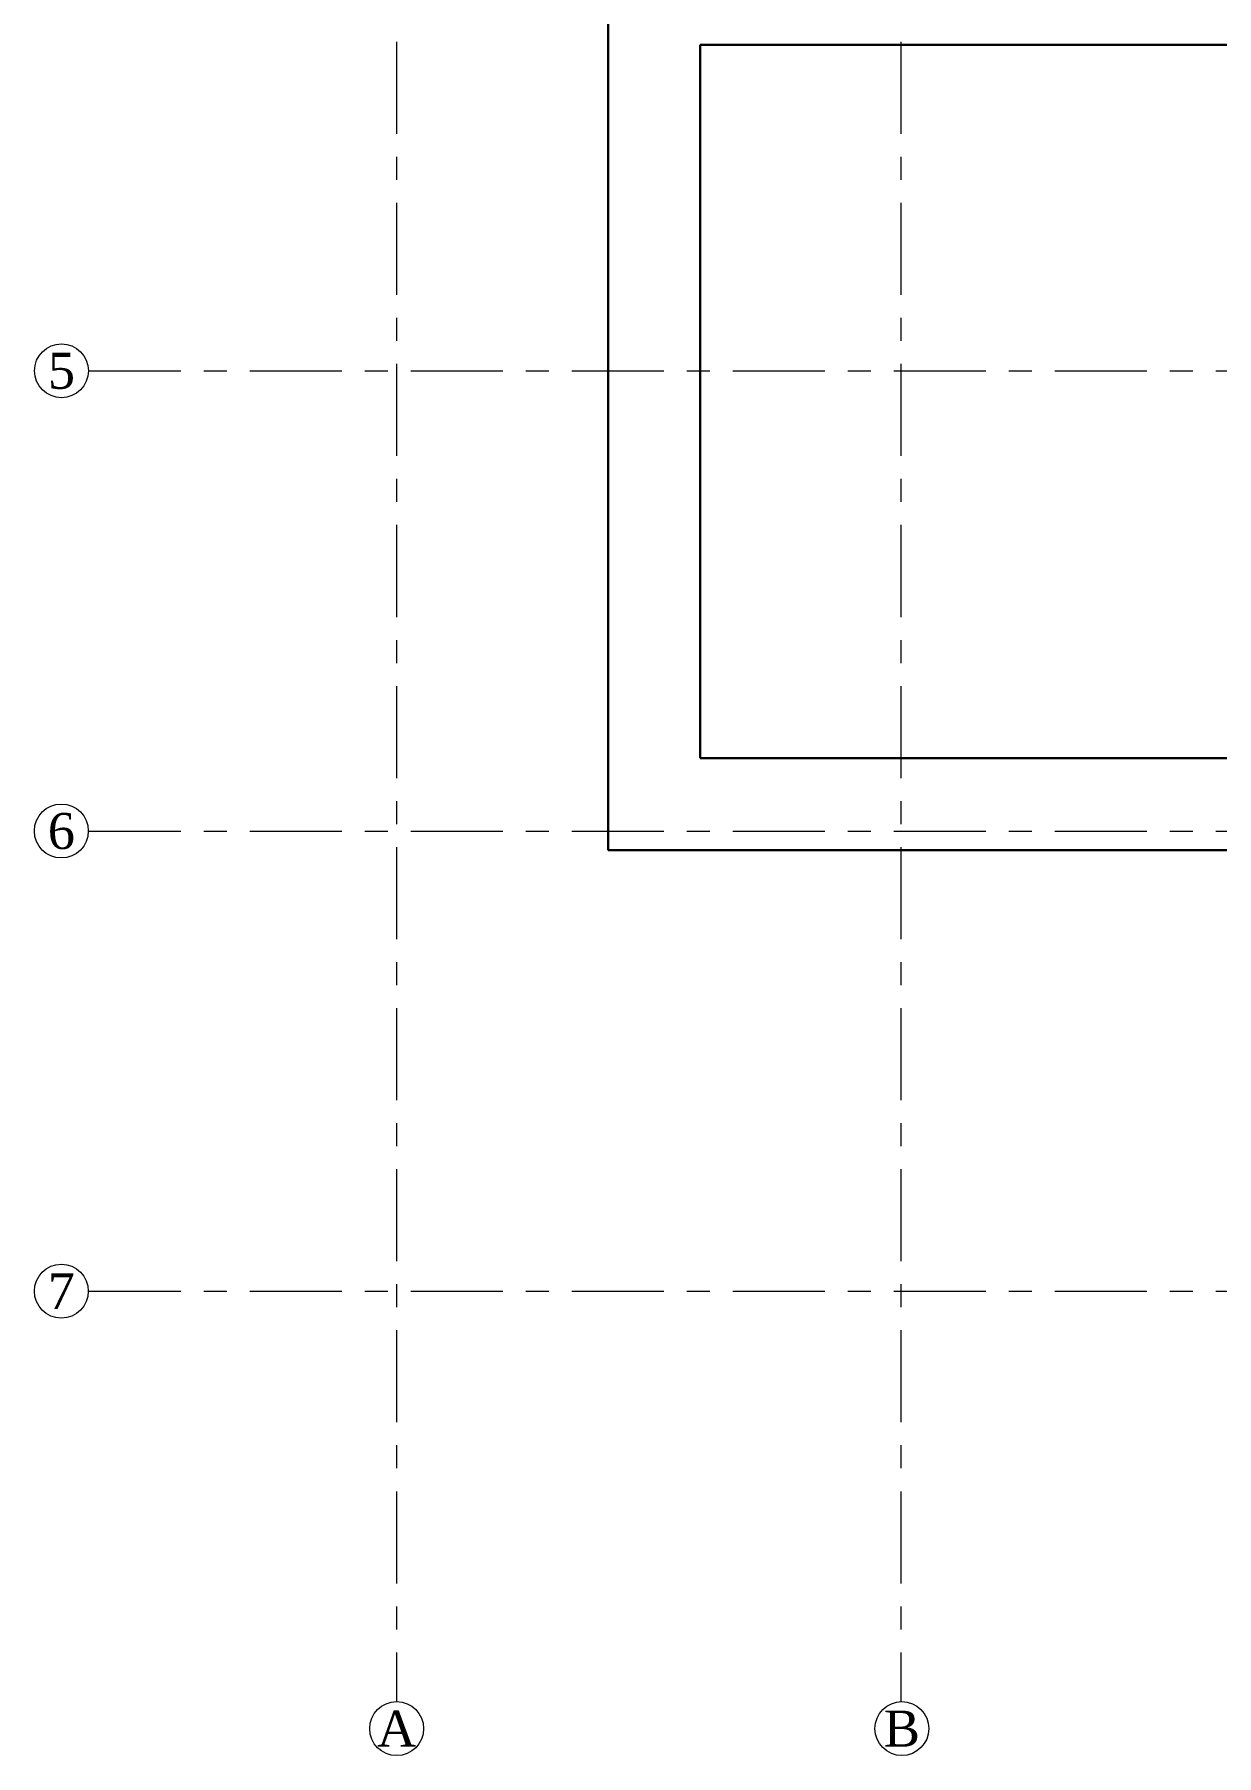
# Model space of a CAD drawing. Header units: millimetres. Extents: x 24487468 to 24959437, y -333213 to 842934.
# Drawn here: x 24709434 to 24724852, y 107116 to 129557 of the extents above; entities that cross this region are included whole.
import ezdxf
from ezdxf.enums import TextEntityAlignment as Align

# ---------------------------------------------------------------- set-up
doc = ezdxf.new("R2010")
doc.units = ezdxf.units.MM
doc.header["$MEASUREMENT"] = 0
for name, pattern in [('ACAD_ISO10W100', [18.5, 12, -3, 0.5, -3]), ('BORDERX2', [3.5, 1, -0.5, 1, -0.5, 0, -0.5]), ('Centreline', [21, 12, -3, 3, -3])]:
    doc.linetypes.add(name, pattern=pattern)
doc.layers.add('A-BTEXT', color=57, linetype='Continuous')
for name, color, linetype, lineweight in [('CENLINE', 220, 'ACAD_ISO10W100', 5), ('GRID', 205, 'BORDERX2', 5), ('p1 plan grid lck', 6, 'Continuous', 5), ('Wall1', 37, 'Continuous', 30)]:
    doc.layers.add(name, color=color, linetype=linetype, lineweight=lineweight)
doc.styles.add('arial', font='times.ttf')

# ---------------------------------------------------------------- blocks, each defined once
blk = doc.blocks.new('grid letter-flat-4-flat-1')
at = {"layer": 'GRID', "linetype": 'Continuous'}
blk.add_circle((0, 374.75), 281.25, dxfattribs=at)

msp = doc.modelspace()

# ---------------------------------------------------------------- linework, layer by layer
at = {"layer": 'p1 plan grid lck', "linetype": 'Centreline', "ltscale": 100}
for p, q in [((24714158.2, 154661.4), (24714158.2, 107814.4)), ((24720734, 154661.4), (24720734, 107814.4)), ((24710143.4, 125171), (24762533.2, 125171)), ((24710143.4, 119171), (24762531.6, 119171)), ((24710143.4, 113171), (24762531.6, 113171))]:
    msp.add_line(p, q, dxfattribs=at)
at = {"layer": 'Wall1', "ltscale": 100}
for p, q in [((24716916.5, 118921), (24716916.5, 130521)), ((24718116.5, 120121), (24718116.5, 129421)), ((24718116.5, 129421), (24725677.2, 129421)), ((24723156.3, 129421), (24719160.1, 129421)), ((24725195.6, 120121), (24718116.5, 120121)), ((24726195.6, 118921), (24716916.5, 118921))]:
    msp.add_line(p, q, dxfattribs=at)

# ---------------------------------------------------------------- block references
at = {"layer": 'CENLINE'}
ref = msp.add_blockref('grid letter-flat-4-flat-1', (24709787.4, 124702.9), dxfattribs=dict(at, xscale=1.25, yscale=1.25, zscale=25.4))
ref.add_attrib('GRID_LETTER', '5', dxfattribs={"layer": 'A-BTEXT', "linetype": 'Continuous', "height": 468.7, "style": 'arial'}).set_placement((24709787.4, 125171.6), align=Align.MIDDLE_CENTER)
ref = msp.add_blockref('grid letter-flat-4-flat-1', (24709785.8, 118702.9), dxfattribs=dict(at, xscale=1.25, yscale=1.25, zscale=25.4))
ref.add_attrib('GRID_LETTER', '6', dxfattribs={"layer": 'A-BTEXT', "linetype": 'Continuous', "height": 468.7, "style": 'arial'}).set_placement((24709785.8, 119171.6), align=Align.MIDDLE_CENTER)
ref = msp.add_blockref('grid letter-flat-4-flat-1', (24709785.8, 112702.9), dxfattribs=dict(at, xscale=1.25, yscale=1.25, zscale=25.4))
ref.add_attrib('GRID_LETTER', '7', dxfattribs={"layer": 'A-BTEXT', "linetype": 'Continuous', "height": 468.7, "style": 'arial'}).set_placement((24709785.8, 113171.6), align=Align.MIDDLE_CENTER)
ref = msp.add_blockref('grid letter-flat-4-flat-1', (24714158.2, 106999.3), dxfattribs=dict(at, xscale=1.25, yscale=1.25, zscale=25.4))
ref.add_attrib('GRID_LETTER', 'A', dxfattribs={"layer": 'A-BTEXT', "linetype": 'Continuous', "height": 468.7, "style": 'arial'}).set_placement((24714158.2, 107468), align=Align.MIDDLE_CENTER)
ref = msp.add_blockref('grid letter-flat-4-flat-1', (24720747.7, 106999.6), dxfattribs=dict(at, xscale=1.25, yscale=1.25, zscale=25.4))
ref.add_attrib('GRID_LETTER', 'B', dxfattribs={"layer": 'A-BTEXT', "linetype": 'Continuous', "height": 468.7, "style": 'arial'}).set_placement((24720747.7, 107468.3), align=Align.MIDDLE_CENTER)

doc.saveas('drawing.dxf')
